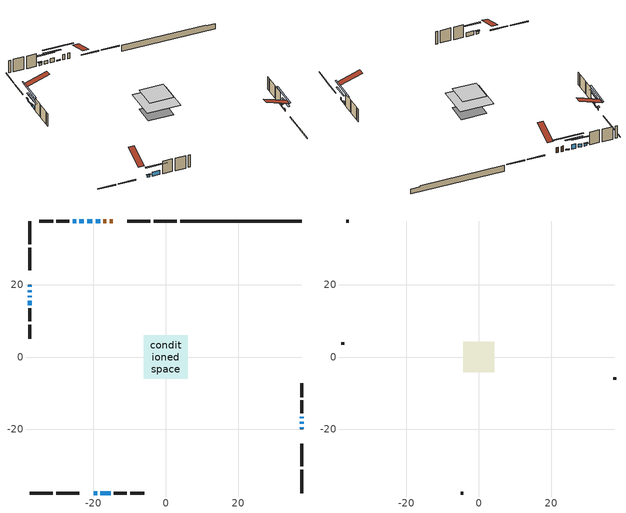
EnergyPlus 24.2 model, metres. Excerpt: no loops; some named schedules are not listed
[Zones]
conditioned space
 floor adiabatic (AdiabaticFloorConstruction): -6,-6 -6,6 6,6 6,-6 z2.75
 floor foundation (Slab1 construction): -4.57,-3.81 -4.57,3.81 4.57,3.81 4.57,-3.81 z-1.98
 wall outside (RimJoist1 construction): 3.06,37.52 -3.34,37.52 / -37.52,-37.52 -31.12,-37.52 / -37.52,37.52 -37.52,31.12 / 37.52,-37.52 37.52,-31.12 z0.31:0.61
 wall outside (RimJoist2 construction): -4.27,37.52 -10.56,37.52 / -30.19,-37.52 -23.9,-37.52 / -37.52,30.19 -37.52,23.9 / 37.52,-30.19 37.52,-23.9 z0.31:0.61
 wall outside (AdiabaticWallConstruction 1): -14.6,37.52 -15.44,37.52 / -16.36,37.52 -17.21,37.52 z0.31:2.34
 wall outside (AdiabaticWallConstruction): 37.52,-19.86 37.52,-19.4 / -19.86,-37.52 -18.95,-37.52 / -37.52,19.86 -37.52,19.4 / -37.52,16.94 -37.52,16.48 / 37.52,-16.94 37.52,-16.48 / -24.75,37.52 -25.67,37.52 z0.31:1.23; 37.52,-18.48 37.52,-17.86 / -18.13,37.52 -19.36,37.52 / -37.52,18.48 -37.52,17.86 z0.31:0.77; -20.28,37.52 -21.68,37.52 / -18.02,-37.52 -15.23,-37.52 z0.31:1.94; -22.61,37.52 -23.83,37.52 / -37.52,15.55 -37.52,14.33 z0.31:1.53
 wall outside (Wall1 construction): -26.6,37.52 -30.15,37.52 / -14.3,-37.52 -10.74,-37.52 / -37.52,13.4 -37.52,9.85 / 37.52,-15.55 37.52,-12 z0.31:5.19
 wall outside (Wall2 construction): -31.08,37.52 -34.96,37.52 / -9.81,-37.52 -5.94,-37.52 / -37.52,8.92 -37.52,5.04 / 37.52,-11.07 37.52,-7.19 z0.31:5.19
 wall foundation (FoundationWall1 construction): 3.99,37.52,-1.98 3.99,37.52,0.31 34.17,37.52,0.31 34.17,37.52,-0.02 37.52,37.52,-0.02 37.52,37.52,-1.98
 window (WindowConstruction): 37.52,-19.86 37.52,-19.4 z0.31:1.22
 window (WindowConstruction 8): -19.86,-37.52 -18.95,-37.52 z0.31:1.22
 window (WindowConstruction 9): -37.52,19.86 -37.52,19.4 z0.31:1.22
 window (WindowConstruction 10): 37.52,-18.48 37.52,-17.87 z0.31:0.77
 window (WindowConstruction 11): -18.13,37.52 -19.35,37.52 z0.31:0.77
 window (WindowConstruction 12): -37.52,18.48 -37.52,17.87 z0.31:0.77
 window (WindowConstruction 1): -20.28,37.52 -21.68,37.52 z0.31:1.93
 window (WindowConstruction 2): -22.61,37.52 -23.83,37.52 z0.31:1.53
 window (WindowConstruction 3): -18.02,-37.52 -15.23,-37.52 z0.31:1.93
 window (WindowConstruction 4): -37.52,16.94 -37.52,16.48 z0.31:1.22
 window (WindowConstruction 5): -37.52,15.55 -37.52,14.33 z0.31:1.53
 window (WindowConstruction 6): 37.52,-16.94 37.52,-16.48 z0.31:1.22
 window (WindowConstruction 7): -24.76,37.52 -25.67,37.52 z0.31:1.22
 door (Door): -14.6,37.52 -15.44,37.52 z0.31:2.34
 door (Door 1): -16.37,37.52 -17.21,37.52 z0.31:2.34
 ceiling adiabatic (AdiabaticFloorConstruction): 6,-6 6,6 -6,6 -6,-6 z2.75
attic - vented
 floor to conditioned space (Floor1 construction Reversed): -4.25,-4.25 -4.25,4.25 4.25,4.25 4.25,-4.25 z5.19
 wall outside (Wall3 construction): -35.89,37.52 -36.59,37.52 / -5.01,-37.52 -4.31,-37.52 / -37.52,4.11 -37.52,3.41 / 37.52,-6.26 37.52,-5.56 z0.31:5.19
 roof outside (Roof1 construction): -13.67,37.52,5.19 -13.67,29.24,7.95 -11.49,29.24,7.95 -11.49,37.52,5.19; -20.79,-37.52,5.19 -20.79,-29.24,7.95 -22.97,-29.24,7.95 -22.97,-37.52,5.19; -37.52,20.79,5.19 -29.24,20.79,7.95 -29.24,22.97,7.95 -37.52,22.97,5.19; 37.52,-20.79,5.19 29.24,-20.79,7.95 29.24,-22.97,7.95 37.52,-22.97,5.19
shading: 37.52,-16.91 37.52,-22.35 37.93,-22.35 37.93,-16.91 z3.71; -18.75,-37.52 -20.06,-37.52 -20.06,-37.93 -18.75,-37.93 z1.43; -37.52,19.2 -37.52,20.06 -37.93,20.06 -37.93,19.2 z1.43; 37.52,-12.94 37.52,-23.4 37.93,-23.4 37.93,-12.94 z5.7; -24.28,37.52 -13.21,37.52 -13.21,37.93 -24.28,37.93 z5.7; -37.52,12.94 -37.52,23.4 -37.93,23.4 -37.93,12.94 z5.7; -24.17,37.52 -17.79,37.52 -17.79,37.93 -24.17,37.93 z4.42; -26.32,37.52 -20.12,37.52 -20.12,37.93 -26.32,37.93 z4.02; -12.74,-37.52 -20.51,-37.52 -20.51,-37.93 -12.74,-37.93 z4.42; -37.52,13.99 -37.52,19.43 -37.93,19.43 -37.93,13.99 z3.71; -37.52,11.84 -37.52,18.04 -37.93,18.04 -37.93,11.84 z4.02; 37.52,-16.28 37.52,-17.14 37.93,-17.14 37.93,-16.28 z1.43; -25.87,37.52 -24.55,37.52 -24.55,37.93 -25.87,37.93 z1.43
[Building]
Building 1: Terrain=Suburbs
[Site:Location]
Montreal Intl AP_QC: Latitude {deg}=45.47; Longitude {deg}=-73.74; Time Zone {hr}=-5; Elevation {m}=36; Keep Site Location Information=Yes
[Site:GroundTemperature:Shallow]
2.07863, -0.316383, -0.508184, 0.628371, 5.19101, 9.73239, 13.6695, 16.1636, 16.3755, 14.347, 10.5102, 6.10817
[Site:WaterMainsTemperature]
Calculation Method=Schedule; Temperature Schedule=mains temperature schedule
[Material] Roughness=Rough; Thermal Absorptance=0.9
Name | Thickness {m} | Conductivity {W/m-K} | Density {kg/m3} | Specific Heat {J/kg-K} | Solar Absorptance | Visible Absorptance
asphalt or fiberglass shingles | 0.00635 | 0.162714 | 1121.4 | 1465.45 | 0.4 | 0.4
ceiling stud and cavity | 0.1397 | 0.0800577 | 65.682 | 1177.47 | 0.7 | 0.7
concrete 4.0 in. | 0.1016 | 1.803125 | 2242.8 | 837.4 | 0.7 | 0.7
concrete 8.0 in. | 0.2032 | 1.803125 | 2242.8 | 837.4 | 0.7 | 0.7
door material | 0.04445 | 0.188738 | 512.64 | 1214.23 | 0.7 | 0.7
door material 1 | 0.04445 | 0.053851 | 512.64 | 1214.23 | 0.7 | 0.7
exterior vertical ins | 0.0457286 | 0.029427 | 32.04 | 1214.23 | 0.7 | 0.7
floor covering | 0.0127 | 0.0433444 | 54.468 | 1339.84 | 0.6 | 0.6
floor rigid ins; wall rigid ins | 0.512978 | 0.029427 | 32.04 | 1214.23 | 0.7 | 0.7
floor stud and cavity | 0.1397 | 1.75129 | 37.0049 | 1207.88 | 0.7 | 0.7
furniture material conditioned space 1 | 0.1524 | 0.115458 | 640.8 | 1214.23 | 0.6 | 0.6
gypsum board | 0.0127 | 0.160291 | 801 | 837.4 | 0.6 | 0.6
gypsum board 1 | 0.0127 | 0.160291 | 801 | 837.4 | 0.7 | 0.7
osb sheathing 0.5 in. | 0.0127 | 0.115458 | 512.64 | 1214.23 | 0.7 | 0.7
osb sheathing 0.75 in. | 0.01905 | 0.115458 | 512.64 | 1214.23 | 0.7 | 0.7
osb sheathing 2.0 in. | 0.0508 | 0.115458 | 512.64 | 1214.23 | 0.7 | 0.7
rim joist stud and cavity | 0.0508 | 0.177588 | 50.32683 | 1063.81 | 0.6 | 0.6
rim joist stud and cavity 1 | 0.0508 | 0.029095 | 125.044 | 1163.47 | 0.6 | 0.6
wall stud and cavity | 0.1397 | 0.0892446 | 139.0536 | 1170.24 | 0.7 | 0.7
wall stud and cavity 1 | 0.1397 | 0.0895467 | 139.0536 | 1170.24 | 0.7 | 0.7
wall stud and cavity 2 | 0.0889 | 6.9971 | 50.32683 | 1063.81 | 0.6 | 0.6
wall stud and cavity 3 | 0.0889 | 0.380278 | 52.3479 | 1209.89 | 0.7 | 0.7
wall stud and cavity 4 | 0.0889 | 0.391764 | 83.0341 | 1211.67 | 0.7 | 0.7
wood siding | 0.0254 | 0.102417 | 544.68 | 1172.36 | 0.4 | 0.4
wood siding 1 | 0.00254 | 0.102417 | 544.68 | 1172.36 | 0.4 | 0.4
wood siding 2; wood siding 3; wood siding 4 | 0.0254 | 0.102417 | 544.68 | 1172.36 | 0.7 | 0.7
[WindowMaterial:SimpleGlazingSystem]
Name | U-Factor {W/m2-K} | Solar Heat Gain Coefficient
WindowMaterial | 3.30914 | 0.58
WindowMaterial 1 | 3.298918 | 0.68
WindowMaterial 2 | 3.30119 | 0.67
WindowMaterial 3 | 2.73566 | 0.55
[Construction]
AdiabaticFloorConstruction: floor stud and cavity, floor rigid ins, osb sheathing 0.75 in., floor covering
AdiabaticWallConstruction: wood siding 3, wall rigid ins, wall stud and cavity 3, gypsum board
AdiabaticWallConstruction 1: wood siding 4, wall rigid ins, wall stud and cavity 3, gypsum board
Door: door material
Door 1: door material 1
Floor1 construction Reversed: gypsum board, ceiling stud and cavity
FoundationWall1 construction: concrete 8.0 in., gypsum board 1
furniture construction conditioned space 1: furniture material conditioned space 1
PartitionWallConstruction: gypsum board, wall stud and cavity 4, gypsum board
RimJoist1 construction: wood siding 2, rim joist stud and cavity
RimJoist2 construction: wood siding 2, osb sheathing 2.0 in., rim joist stud and cavity 1
Roof1 construction: asphalt or fiberglass shingles
Slab1 construction: concrete 4.0 in.
Wall1 construction: wood siding, osb sheathing 0.5 in., wall stud and cavity, gypsum board
Wall2 construction: wood siding, osb sheathing 0.5 in., wall stud and cavity 1, gypsum board
Wall3 construction: wood siding 1, wall stud and cavity 2
WindowConstruction; WindowConstruction 4; WindowConstruction 6; WindowConstruction 7; WindowConstruction 8; WindowConstruction 9: WindowMaterial
WindowConstruction 1; WindowConstruction 3: WindowMaterial 1
WindowConstruction 10; WindowConstruction 11; WindowConstruction 12: WindowMaterial 3
WindowConstruction 2; WindowConstruction 5: WindowMaterial 2
[Zone] Multiplier=1; Part of Total Floor Area=Yes
Name | Volume {m3}
attic - vented | 32.3672
conditioned space | 533.3
[Space]
Name | Zone | Volume {m3}
attic - vented 1 | attic - vented | 32.3672
conditioned space 1 | conditioned space | 533.3
[ZoneInfiltration:EffectiveLeakageArea]
infil attic - vented 1: Zone or Space=attic - vented 1; Schedule=Always On Discrete; Effective Air Leakage Area {cm2}=2890; Stack Coefficient=0.000531027; Wind Coefficient=1.55696e-05
[ZoneMixing]
whole house fan mix: Zone or Space=attic - vented; Schedule=Always On Continuous; Design Flow Rate Calculation Method=Flow/Zone; Design Flow Rate {m3/s}=0; Source Zone or Space=conditioned space
[SurfaceProperty:ExposedFoundationPerimeter]
Slab1: Exposed Perimeter Calculation Method=TotalExposedPerimeter; Total Exposed Perimeter {m}=33.529
[InternalMass] Zone or ZoneList=conditioned space; Space or SpaceList=conditioned space 1
Name | Construction | Surface Area {m2}
furniture mass conditioned space 1 | furniture construction conditioned space 1 | 85.4797
partition wall mass | PartitionWallConstruction | 213.699
[Lights]
interior lighting: Zone or ZoneList or Space or SpaceList=conditioned space 1; Schedule=interior lighting schedule; Design Level Calculation Method=LightingLevel; Lighting Level {W}=343.2; Return Air Fraction=0; Fraction Radiant=0.6; Fraction Visible=0.2; Fraction Replaceable=1
[People]
occupants: Zone or ZoneList or Space or SpaceList=conditioned space 1; Number of People Schedule=occupants schedule; Number of People Calculation Method=People; Number of People=3; Fraction Radiant=0.314171; Sensible Heat Fraction=0.56303; Activity Level Schedule=occupants activity schedule; Carbon Dioxide Generation Rate {m3/s-W}=0; Enable ASHRAE 55 Comfort Warnings=No; Mean Radiant Temperature Calculation Type=EnclosureAveraged
[ElectricEquipment] Zone or ZoneList or Space or SpaceList=conditioned space 1; Design Level Calculation Method=EquipmentLevel
Name | Schedule | Design Level {W} | Fraction Latent | Fraction Radiant | Fraction Lost
clothes dryer | clothes dryer schedule | 140.772 | 0.015 | 0.081 | 0.85
clothes washer | clothes washer schedule | 32.1985 | 0.03 | 0.162 | 0.7
cooking range | cooking range schedule | 215.147 | 0.08 | 0.432 | 0.2
dishwasher | dishwasher schedule | 66.8632 | 0.3 | 0.18 | 0.4
fridge | fridge schedule | 72.9452 | 0 | 0.6 | 0
mech vent bath fan 0 | mech vent bath fan 0 schedule | 50.2 | 0 | 0 | 1
mech vent house fan | mech vent house fan schedule | 0 | 0 | 0 | 1
mech vent house fan cfis | mech vent house fan cfis schedule | 0 | 0 | 0 | 0
misc plug loads | misc plug loads schedule | 494.7 | 0.045 | 0.513 | 0.1
whole house fan | Always On Discrete | 0 | 0 | 0 | 1
[OtherEquipment] Zone or ZoneList or Space or SpaceList=conditioned space 1; Design Level Calculation Method=EquipmentLevel
Name | Fuel Type | Schedule | Design Level {W} | Fraction Latent | Fraction Radiant | Fraction Lost
clothes dryer 1 | Electricity | clothes dryer schedule | 0 | 0.015 | 0.081 | 0.85
cooking range 1 | Electricity | cooking range schedule | 0 | 0.08 | 0.432 | 0.2
general water use latent | None | general water use schedule | 62.594 | 1 | 0 | 0
general water use sensible | None | general water use schedule | -61.6891 | 0 | 0.6 | 0
mech vent house fan latent load | None | Always On Discrete | 0 | 1 | 0 | 0
mech vent house fan sensible load | None | Always On Discrete | 0 | 0 | 0 | 0
water heater energy adjustment1 | Electricity | Always On Discrete | 0.01 | 0 | 0 | 1
[ZoneInfiltration:DesignFlowRate] Zone or ZoneList or Space or SpaceList=conditioned space 1; Schedule=Always On Discrete; Design Flow Rate Calculation Method=Flow/Zone; Design Flow Rate {m3/s}=0
infil flow; natural vent flow; whole house fan flow
[AvailabilityManager:Scheduled]
furnace airloop Availability Manager: Schedule=Always On Discrete
[Foundation:Kiva]
Foundation Kiva 1: Initial Indoor Air Temperature {C}=18; Wall Height Above Grade {m}=0.309982; Wall Depth Below Slab {m}=0.2032; Custom Block Material Name 1=exterior vertical ins; Custom Block Depth 1 {m}=2.28999; Custom Block X Position 1 {m}=0.2159; Custom Block Z Position 1 {m}=0
[Foundation:Kiva:Settings]
Soil Conductivity {W/m-K}=1.275747; Soil Density {kg/m3}=1842.3; Soil Specific Heat {J/kg-K}=418.7; Ground Solar Absorptivity=0.9; Ground Thermal Absorptivity=0.9; Ground Surface Roughness {m}=0.03; Far-Field Width {m}=40; Deep-Ground Boundary Condition=ZeroFlux; Deep-Ground Depth {m}=40; Minimum Cell Dimension {m}=0.2; Maximum Cell Growth Coefficient=3; Simulation Timestep=Timestep
[Exterior:Lights]
exterior lighting: Schedule=exterior lighting schedule; Design Level {W}=75.6
[EnergyManagementSystem:GlobalVariable]
furnace_airloop_Fan_RTF
infil_program_Qfan
infil_program_Qinf
natural_vent_program_Qnv
natural_vent_program_Qwhf
[EnergyManagementSystem:Sensor]
Name | Output:Variable or Output:Meter Index Key | Output:Variable or Output:Meter
airflow_gain | infil flow | Infiltration Sensible Heat Gain Energy
airflow_gain_1 | natural vent flow | Infiltration Sensible Heat Gain Energy
airflow_gain_2 | whole house fan flow | Infiltration Sensible Heat Gain Energy
airflow_loss | infil flow | Infiltration Sensible Heat Loss Energy
airflow_loss_1 | natural vent flow | Infiltration Sensible Heat Loss Energy
airflow_loss_2 | whole house fan flow | Infiltration Sensible Heat Loss Energy
clg_load_cond |  | Cooling:EnergyTransfer:Zone:CONDITIONED SPACE
clg_sp_s; clg_sp_s_1 | cooling setpoint | Schedule Value
clothes_dryer_exhaust_0_sch_s | clothes dryer exhaust 0 schedule | Schedule Value
cool_season | cooling season schedule | Schedule Value
htg_load_cond |  | Heating:EnergyTransfer:Zone:CONDITIONED SPACE
htg_sp_s; htg_sp_s_1 | heating setpoint | Schedule Value
ig_ee_conv | clothes dryer | Electric Equipment Convective Heating Energy
ig_ee_conv_2 | cooking range | Electric Equipment Convective Heating Energy
ig_ee_conv_4 | fridge | Electric Equipment Convective Heating Energy
ig_ee_conv_5 | misc plug loads | Electric Equipment Convective Heating Energy
ig_ee_conv_6 | whole house fan | Electric Equipment Convective Heating Energy
ig_ee_rad | clothes dryer | Electric Equipment Radiant Heating Energy
ig_ee_rad_2 | cooking range | Electric Equipment Radiant Heating Energy
ig_ee_rad_4 | fridge | Electric Equipment Radiant Heating Energy
ig_ee_rad_5 | misc plug loads | Electric Equipment Radiant Heating Energy
ig_ee_rad_6 | whole house fan | Electric Equipment Radiant Heating Energy
ig_lgt_conv | interior lighting | Lights Convective Heating Energy
ig_lgt_rad | interior lighting | Lights Radiant Heating Energy
ig_lgt_vis | interior lighting | Lights Visible Radiation Heating Energy
ig_oe_conv | clothes dryer 1 | Other Equipment Convective Heating Energy
ig_oe_conv_1 | cooking range 1 | Other Equipment Convective Heating Energy
ig_oe_conv_2 | general water use latent | Other Equipment Convective Heating Energy
ig_oe_conv_3 | general water use sensible | Other Equipment Convective Heating Energy
ig_oe_conv_4 | water heater energy adjustment1 | Other Equipment Convective Heating Energy
ig_oe_rad | clothes dryer 1 | Other Equipment Radiant Heating Energy
ig_oe_rad_1 | cooking range 1 | Other Equipment Radiant Heating Energy
ig_oe_rad_2 | general water use latent | Other Equipment Radiant Heating Energy
ig_oe_rad_3 | general water use sensible | Other Equipment Radiant Heating Energy
ig_oe_rad_4 | water heater energy adjustment1 | Other Equipment Radiant Heating Energy
ig_ppl_conv | occupants | People Convective Heating Energy
ig_ppl_rad | occupants | People Radiant Heating Energy
im_conv | furniture mass conditioned space 1 | Surface Inside Face Convection Heat Gain Energy
im_conv_1 | partition wall mass | Surface Inside Face Convection Heat Gain Energy
im_ig | furniture mass conditioned space 1 | Surface Inside Face Internal Gains Radiation Heat Gain Energy
im_ig_1 | partition wall mass | Surface Inside Face Internal Gains Radiation Heat Gain Energy
im_lgt | furniture mass conditioned space 1 | Surface Inside Face Lights Radiation Heat Gain Energy
im_lgt_1 | partition wall mass | Surface Inside Face Lights Radiation Heat Gain Energy
im_sol | furniture mass conditioned space 1 | Surface Inside Face Solar Radiation Heat Gain Energy
im_sol_1 | partition wall mass | Surface Inside Face Solar Radiation Heat Gain Energy
im_surf | furniture mass conditioned space 1 | Surface Inside Face Net Surface Thermal Radiation Heat Gain Energy
im_surf_1 | partition wall mass | Surface Inside Face Net Surface Thermal Radiation Heat Gain Energy
mech_vent_bath_fan_0_sch_s | mech vent bath fan 0 schedule | Schedule Value
mv_conv | mech vent bath fan 0 | Electric Equipment Convective Heating Energy
mv_conv_1 | mech vent house fan | Electric Equipment Convective Heating Energy
mv_conv_2 | mech vent house fan cfis | Electric Equipment Convective Heating Energy
mv_conv_3 | mech vent house fan latent load | Other Equipment Convective Heating Energy
mv_conv_4 | mech vent house fan sensible load | Other Equipment Convective Heating Energy
mv_rad | mech vent bath fan 0 | Electric Equipment Radiant Heating Energy
mv_rad_1 | mech vent house fan | Electric Equipment Radiant Heating Energy
mv_rad_2 | mech vent house fan cfis | Electric Equipment Radiant Heating Energy
mv_rad_3 | mech vent house fan latent load | Other Equipment Radiant Heating Energy
mv_rad_4 | mech vent house fan sensible load | Other Equipment Radiant Heating Energy
natural_vent_s | natural vent schedule | Schedule Value
out_pb_s |  | Site Outdoor Air Barometric Pressure
out_wt_s |  | Site Outdoor Air Humidity Ratio
site_vw_s |  | Site Wind Speed
ss_back_out | Window1 | Surface Window Shortwave from Zone Back Out Window Heat Transfer Rate
ss_back_out_1 | Window11 | Surface Window Shortwave from Zone Back Out Window Heat Transfer Rate
ss_back_out_10 | Window7 | Surface Window Shortwave from Zone Back Out Window Heat Transfer Rate
ss_back_out_11 | Window8 | Surface Window Shortwave from Zone Back Out Window Heat Transfer Rate
ss_back_out_12 | Window9 | Surface Window Shortwave from Zone Back Out Window Heat Transfer Rate
ss_back_out_2 | Window13 | Surface Window Shortwave from Zone Back Out Window Heat Transfer Rate
ss_back_out_3 | Window14 | Surface Window Shortwave from Zone Back Out Window Heat Transfer Rate
ss_back_out_4 | Window15 | Surface Window Shortwave from Zone Back Out Window Heat Transfer Rate
ss_back_out_5 | Window17 | Surface Window Shortwave from Zone Back Out Window Heat Transfer Rate
ss_back_out_6 | Window2 | Surface Window Shortwave from Zone Back Out Window Heat Transfer Rate
ss_back_out_7 | Window3 | Surface Window Shortwave from Zone Back Out Window Heat Transfer Rate
ss_back_out_8 | Window4 | Surface Window Shortwave from Zone Back Out Window Heat Transfer Rate
ss_back_out_9 | Window6 | Surface Window Shortwave from Zone Back Out Window Heat Transfer Rate
ss_conv | Door1 | Surface Inside Face Convection Heat Gain Energy
ss_conv_1 | Door2 | Surface Inside Face Convection Heat Gain Energy
ss_conv_10 | Window4 | Surface Inside Face Convection Heat Gain Energy
ss_conv_11 | Window6 | Surface Inside Face Convection Heat Gain Energy
ss_conv_12 | Window7 | Surface Inside Face Convection Heat Gain Energy
ss_conv_13 | Window8 | Surface Inside Face Convection Heat Gain Energy
ss_conv_14 | Window9 | Surface Inside Face Convection Heat Gain Energy
ss_conv_2 | Window1 | Surface Inside Face Convection Heat Gain Energy
ss_conv_3 | Window11 | Surface Inside Face Convection Heat Gain Energy
ss_conv_4 | Window13 | Surface Inside Face Convection Heat Gain Energy
ss_conv_5 | Window14 | Surface Inside Face Convection Heat Gain Energy
ss_conv_6 | Window15 | Surface Inside Face Convection Heat Gain Energy
ss_conv_7 | Window17 | Surface Inside Face Convection Heat Gain Energy
ss_conv_8 | Window2 | Surface Inside Face Convection Heat Gain Energy
ss_conv_9 | Window3 | Surface Inside Face Convection Heat Gain Energy
ss_ig | Door1 | Surface Inside Face Internal Gains Radiation Heat Gain Energy
ss_ig_1 | Door2 | Surface Inside Face Internal Gains Radiation Heat Gain Energy
ss_ig_10 | Window4 | Surface Inside Face Internal Gains Radiation Heat Gain Energy
ss_ig_11 | Window6 | Surface Inside Face Internal Gains Radiation Heat Gain Energy
ss_ig_12 | Window7 | Surface Inside Face Internal Gains Radiation Heat Gain Energy
ss_ig_13 | Window8 | Surface Inside Face Internal Gains Radiation Heat Gain Energy
ss_ig_14 | Window9 | Surface Inside Face Internal Gains Radiation Heat Gain Energy
ss_ig_2 | Window1 | Surface Inside Face Internal Gains Radiation Heat Gain Energy
ss_ig_3 | Window11 | Surface Inside Face Internal Gains Radiation Heat Gain Energy
ss_ig_4 | Window13 | Surface Inside Face Internal Gains Radiation Heat Gain Energy
ss_ig_5 | Window14 | Surface Inside Face Internal Gains Radiation Heat Gain Energy
ss_ig_6 | Window15 | Surface Inside Face Internal Gains Radiation Heat Gain Energy
ss_ig_7 | Window17 | Surface Inside Face Internal Gains Radiation Heat Gain Energy
ss_ig_8 | Window2 | Surface Inside Face Internal Gains Radiation Heat Gain Energy
ss_ig_9 | Window3 | Surface Inside Face Internal Gains Radiation Heat Gain Energy
ss_lgt | Door1 | Surface Inside Face Lights Radiation Heat Gain Energy
ss_lgt_1 | Door2 | Surface Inside Face Lights Radiation Heat Gain Energy
ss_sol | Door1 | Surface Inside Face Solar Radiation Heat Gain Energy
ss_sol_1 | Door2 | Surface Inside Face Solar Radiation Heat Gain Energy
ss_surf | Door1 | Surface Inside Face Net Surface Thermal Radiation Heat Gain Energy
ss_surf_1 | Door2 | Surface Inside Face Net Surface Thermal Radiation Heat Gain Energy
ss_surf_10 | Window4 | Surface Inside Face Net Surface Thermal Radiation Heat Gain Energy
ss_surf_11 | Window6 | Surface Inside Face Net Surface Thermal Radiation Heat Gain Energy
ss_surf_12 | Window7 | Surface Inside Face Net Surface Thermal Radiation Heat Gain Energy
ss_surf_13 | Window8 | Surface Inside Face Net Surface Thermal Radiation Heat Gain Energy
ss_surf_14 | Window9 | Surface Inside Face Net Surface Thermal Radiation Heat Gain Energy
ss_surf_2 | Window1 | Surface Inside Face Net Surface Thermal Radiation Heat Gain Energy
ss_surf_3 | Window11 | Surface Inside Face Net Surface Thermal Radiation Heat Gain Energy
ss_surf_4 | Window13 | Surface Inside Face Net Surface Thermal Radiation Heat Gain Energy
ss_surf_5 | Window14 | Surface Inside Face Net Surface Thermal Radiation Heat Gain Energy
ss_surf_6 | Window15 | Surface Inside Face Net Surface Thermal Radiation Heat Gain Energy
ss_surf_7 | Window17 | Surface Inside Face Net Surface Thermal Radiation Heat Gain Energy
ss_surf_8 | Window2 | Surface Inside Face Net Surface Thermal Radiation Heat Gain Energy
ss_surf_9 | Window3 | Surface Inside Face Net Surface Thermal Radiation Heat Gain Energy
ss_trans_in | Window1 | Surface Window Transmitted Solar Radiation Rate
ss_trans_in_1 | Window11 | Surface Window Transmitted Solar Radiation Rate
ss_trans_in_10 | Window7 | Surface Window Transmitted Solar Radiation Rate
ss_trans_in_11 | Window8 | Surface Window Transmitted Solar Radiation Rate
ss_trans_in_12 | Window9 | Surface Window Transmitted Solar Radiation Rate
ss_trans_in_2 | Window13 | Surface Window Transmitted Solar Radiation Rate
ss_trans_in_3 | Window14 | Surface Window Transmitted Solar Radiation Rate
ss_trans_in_4 | Window15 | Surface Window Transmitted Solar Radiation Rate
ss_trans_in_5 | Window17 | Surface Window Transmitted Solar Radiation Rate
ss_trans_in_6 | Window2 | Surface Window Transmitted Solar Radiation Rate
ss_trans_in_7 | Window3 | Surface Window Transmitted Solar Radiation Rate
ss_trans_in_8 | Window4 | Surface Window Transmitted Solar Radiation Rate
ss_trans_in_9 | Window6 | Surface Window Transmitted Solar Radiation Rate
ss_trans_out | Window1 | Surface Inside Face Initial Transmitted Diffuse Transmitted Out Window Solar Radiation Rate
ss_trans_out_1 | Window11 | Surface Inside Face Initial Transmitted Diffuse Transmitted Out Window Solar Radiation Rate
ss_trans_out_10 | Window7 | Surface Inside Face Initial Transmitted Diffuse Transmitted Out Window Solar Radiation Rate
ss_trans_out_11 | Window8 | Surface Inside Face Initial Transmitted Diffuse Transmitted Out Window Solar Radiation Rate
ss_trans_out_12 | Window9 | Surface Inside Face Initial Transmitted Diffuse Transmitted Out Window Solar Radiation Rate
ss_trans_out_2 | Window13 | Surface Inside Face Initial Transmitted Diffuse Transmitted Out Window Solar Radiation Rate
ss_trans_out_3 | Window14 | Surface Inside Face Initial Transmitted Diffuse Transmitted Out Window Solar Radiation Rate
ss_trans_out_4 | Window15 | Surface Inside Face Initial Transmitted Diffuse Transmitted Out Window Solar Radiation Rate
ss_trans_out_5 | Window17 | Surface Inside Face Initial Transmitted Diffuse Transmitted Out Window Solar Radiation Rate
ss_trans_out_6 | Window2 | Surface Inside Face Initial Transmitted Diffuse Transmitted Out Window Solar Radiation Rate
ss_trans_out_7 | Window3 | Surface Inside Face Initial Transmitted Diffuse Transmitted Out Window Solar Radiation Rate
ss_trans_out_8 | Window4 | Surface Inside Face Initial Transmitted Diffuse Transmitted Out Window Solar Radiation Rate
ss_trans_out_9 | Window6 | Surface Inside Face Initial Transmitted Diffuse Transmitted Out Window Solar Radiation Rate
s_conv | Floor1 | Surface Inside Face Convection Heat Gain Energy
s_conv_1 | FoundationWall1 | Surface Inside Face Convection Heat Gain Energy
